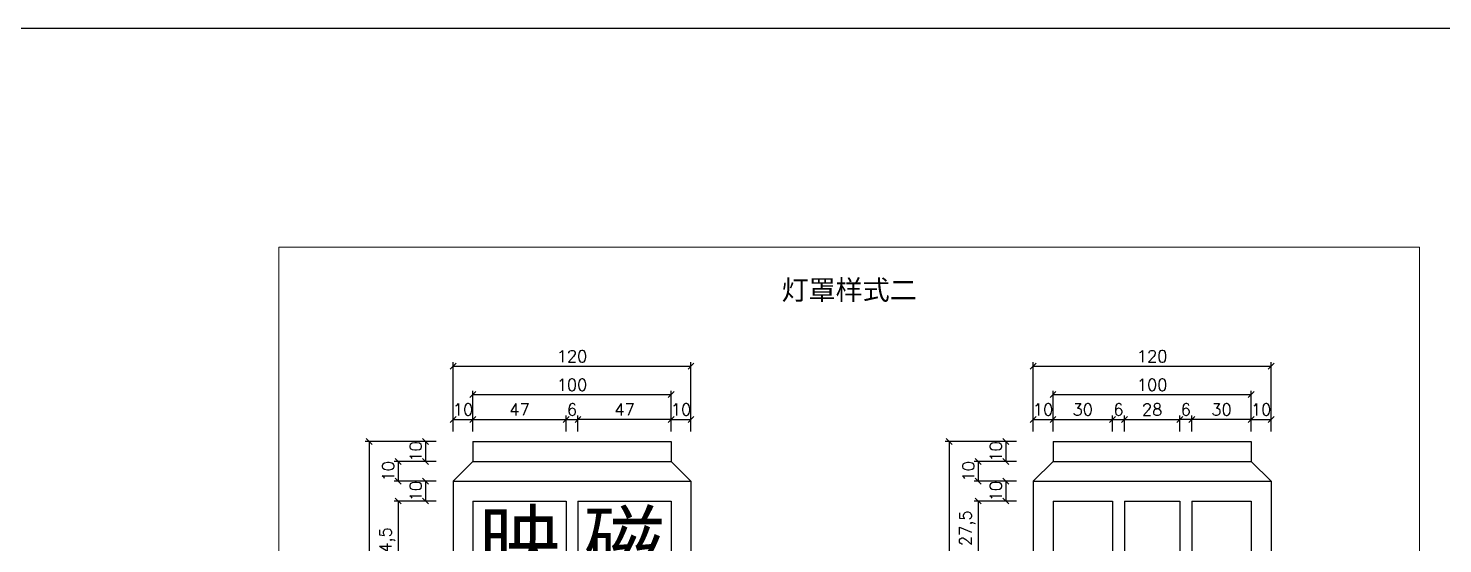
# Model space of a CAD drawing. Extents: x 36536 to 256213, y 18389 to 106449.
# Drawn here: x 247800 to 252937, y 101830 to 103703 of the extents above; entities that cross this region are included whole.
import ezdxf

# ---------------------------------------------------------------- set-up
doc = ezdxf.new("R2010")
doc.units = 0
doc.header["$LTSCALE"] = 1000
doc.header["$MEASUREMENT"] = 0
doc.layers.add('华文新魏字体', color=7, linetype='Continuous')
doc.layers.add('标注', color=3, linetype='Continuous', lineweight=13)
doc.styles.get("Standard").update_dxf_attribs({"font": 'simplex.shx', "bigfont": 'hztxt.shx'})
doc.dimstyles.new('001', dxfattribs={"dimtxt": 2.5, "dimasz": 2.5, "dimexe": 1.25, "dimexo": 0.625, "dimtad": 1, "dimtxsty": 'Standard', "dimcen": 2.5, "dimazin": 0, "dimtfac": 1, "dimtmove": 0, "dimatfit": 3, "dimfxl": 1, "dimarcsym": 0})

# ---------------------------------------------------------------- blocks, each defined once
blk = doc.blocks.new('_Oblique')
at = {"color": 0, "linetype": 'ByBlock', "lineweight": -2}
blk.add_line((-0.5, -0.5), (0.5, 0.5), dxfattribs=at)
blk = doc.blocks.new('*D521')
at = {"layer": 'Defpoints', "color": 0, "transparency": 16777216}
for p in [(164916.96, 15254.4), (164906.6, 15244.4), (164916.96, 15244.4)]:
    blk.add_point(p, dxfattribs=at)
at = {"layer": '标注', "color": 0, "lineweight": -2, "transparency": 16777216}
for p, q in [((164911.96, 15254.4), (164904.6, 15254.4)), ((164906.6, 15254.4), (164906.6, 15244.4)), ((164911.96, 15244.4), (164904.6, 15244.4))]:
    blk.add_line(p, q, dxfattribs=at)
at = {"layer": '标注', "color": 0, "lineweight": -2, "transparency": 16777216, "xscale": 3, "yscale": 3, "zscale": 3}
for p, rotation in [((164906.6, 15254.4), 90), ((164906.6, 15244.4), 270)]:
    blk.add_blockref('_Oblique', p, dxfattribs=dict(at, rotation=rotation))
at = {"layer": '标注', "color": 7, "transparency": 16777216, "insert": (164901.6, 15249.4), "char_height": 6, "attachment_point": 5, "rotation": 90}
blk.add_mtext('10', dxfattribs=at)
blk = doc.blocks.new('*D522')
at = {"layer": 'Defpoints', "color": 0, "transparency": 16777216}
for p in [(164916.96, 15244.4), (164892.75, 15234.4), (164916.96, 15234.4)]:
    blk.add_point(p, dxfattribs=at)
at = {"layer": '标注', "color": 0, "lineweight": -2, "transparency": 16777216}
for p, q in [((164911.96, 15244.4), (164890.75, 15244.4)), ((164892.75, 15244.4), (164892.75, 15234.4)), ((164911.96, 15234.4), (164890.75, 15234.4))]:
    blk.add_line(p, q, dxfattribs=at)
at = {"layer": '标注', "color": 0, "lineweight": -2, "transparency": 16777216, "xscale": 3, "yscale": 3, "zscale": 3}
for p, rotation in [((164892.75, 15244.4), 90), ((164892.75, 15234.4), 270)]:
    blk.add_blockref('_Oblique', p, dxfattribs=dict(at, rotation=rotation))
at = {"layer": '标注', "color": 7, "transparency": 16777216, "insert": (164887.75, 15239.4), "char_height": 6, "attachment_point": 5, "rotation": 90}
blk.add_mtext('10', dxfattribs=at)
blk = doc.blocks.new('*D523')
at = {"layer": 'Defpoints', "color": 0, "transparency": 16777216}
for p in [(164916.96, 15234.4), (164906.6, 15224.4), (164916.96, 15224.4)]:
    blk.add_point(p, dxfattribs=at)
at = {"layer": '标注', "color": 0, "lineweight": -2, "transparency": 16777216}
for p, q in [((164911.96, 15234.4), (164904.6, 15234.4)), ((164906.6, 15234.4), (164906.6, 15224.4)), ((164911.96, 15224.4), (164904.6, 15224.4))]:
    blk.add_line(p, q, dxfattribs=at)
at = {"layer": '标注', "color": 0, "lineweight": -2, "transparency": 16777216, "xscale": 3, "yscale": 3, "zscale": 3}
for p, rotation in [((164906.6, 15234.4), 90), ((164906.6, 15224.4), 270)]:
    blk.add_blockref('_Oblique', p, dxfattribs=dict(at, rotation=rotation))
at = {"layer": '标注', "color": 7, "transparency": 16777216, "insert": (164901.6, 15229.4), "char_height": 6, "attachment_point": 5, "rotation": 90}
blk.add_mtext('10', dxfattribs=at)
blk = doc.blocks.new('*D524')
at = {"layer": 'Defpoints', "color": 0, "transparency": 16777216}
for p in [(164916.96, 15224.4), (164892.75, 15179.9), (164916.96, 15179.9)]:
    blk.add_point(p, dxfattribs=at)
at = {"layer": '标注', "color": 0, "lineweight": -2, "transparency": 16777216}
for p, q in [((164911.96, 15224.4), (164890.75, 15224.4)), ((164892.75, 15224.4), (164892.75, 15179.9)), ((164911.96, 15179.9), (164890.75, 15179.9))]:
    blk.add_line(p, q, dxfattribs=at)
at = {"layer": '标注', "color": 0, "lineweight": -2, "transparency": 16777216, "xscale": 3, "yscale": 3, "zscale": 3}
for p, rotation in [((164892.75, 15224.4), 90), ((164892.75, 15179.9), 270)]:
    blk.add_blockref('_Oblique', p, dxfattribs=dict(at, rotation=rotation))
at = {"layer": '标注', "color": 7, "transparency": 16777216, "insert": (164887.25, 15202.15), "char_height": 6, "attachment_point": 5, "rotation": 90}
blk.add_mtext('44,5', dxfattribs=at)
blk = doc.blocks.new('*D530')
at = {"layer": 'Defpoints', "color": 0, "transparency": 16777216}
for p in [(164916.96, 15254.4), (164878.08, 15079.4), (164916.96, 15079.4)]:
    blk.add_point(p, dxfattribs=at)
at = {"layer": '标注', "color": 0, "lineweight": -2, "transparency": 16777216}
for p, q in [((164911.96, 15254.4), (164876.08, 15254.4)), ((164878.08, 15254.4), (164878.08, 15079.4)), ((164911.96, 15079.4), (164876.08, 15079.4))]:
    blk.add_line(p, q, dxfattribs=at)
at = {"layer": '标注', "color": 0, "lineweight": -2, "transparency": 16777216, "xscale": 3, "yscale": 3, "zscale": 3}
for p, rotation in [((164878.08, 15254.4), 90), ((164878.08, 15079.4), 270)]:
    blk.add_blockref('_Oblique', p, dxfattribs=dict(at, rotation=rotation))
at = {"layer": '标注', "color": 7, "transparency": 16777216, "insert": (164873.08, 15166.9), "char_height": 6, "attachment_point": 5, "rotation": 90}
blk.add_mtext('175', dxfattribs=at)
blk = doc.blocks.new('*D533')
at = {"layer": 'Defpoints', "color": 0, "transparency": 16777216}
for p in [(164977.46, 15265.54), (164930.46, 15254.4), (164977.46, 15254.4)]:
    blk.add_point(p, dxfattribs=at)
at = {"layer": '标注', "color": 0, "lineweight": -2, "transparency": 16777216}
for p, q in [((164930.46, 15259.4), (164930.46, 15267.54)), ((164930.46, 15265.54), (164977.46, 15265.54)), ((164977.46, 15259.4), (164977.46, 15267.54))]:
    blk.add_line(p, q, dxfattribs=at)
at = {"layer": '标注', "color": 0, "lineweight": -2, "transparency": 16777216, "xscale": 3, "yscale": 3, "zscale": 3, "rotation": 180}
blk.add_blockref('_Oblique', (164930.46, 15265.54), dxfattribs=at)
at = {"layer": '标注', "color": 0, "lineweight": -2, "transparency": 16777216, "xscale": 3, "yscale": 3, "zscale": 3}
blk.add_blockref('_Oblique', (164977.46, 15265.54), dxfattribs=at)
at = {"layer": '标注', "color": 7, "transparency": 16777216, "insert": (164953.96, 15270.54), "char_height": 6, "attachment_point": 5}
blk.add_mtext('47', dxfattribs=at)
blk = doc.blocks.new('*D534')
at = {"layer": 'Defpoints', "color": 0, "transparency": 16777216}
for p in [(164930.46, 15265.54), (164920.46, 15254.4), (164930.46, 15254.4)]:
    blk.add_point(p, dxfattribs=at)
at = {"layer": '标注', "color": 0, "lineweight": -2, "transparency": 16777216}
for p, q in [((164920.46, 15259.4), (164920.46, 15267.54)), ((164920.46, 15265.54), (164930.46, 15265.54)), ((164930.46, 15259.4), (164930.46, 15267.54))]:
    blk.add_line(p, q, dxfattribs=at)
at = {"layer": '标注', "color": 0, "lineweight": -2, "transparency": 16777216, "xscale": 3, "yscale": 3, "zscale": 3, "rotation": 180}
blk.add_blockref('_Oblique', (164920.46, 15265.54), dxfattribs=at)
at = {"layer": '标注', "color": 0, "lineweight": -2, "transparency": 16777216, "xscale": 3, "yscale": 3, "zscale": 3}
blk.add_blockref('_Oblique', (164930.46, 15265.54), dxfattribs=at)
at = {"layer": '标注', "color": 7, "transparency": 16777216, "insert": (164925.46, 15270.54), "char_height": 6, "attachment_point": 5}
blk.add_mtext('10', dxfattribs=at)
blk = doc.blocks.new('*D535')
at = {"layer": 'Defpoints', "color": 0, "transparency": 16777216}
for p in [(165040.46, 15265.54), (165030.46, 15254.4), (165040.46, 15254.4)]:
    blk.add_point(p, dxfattribs=at)
at = {"layer": '标注', "color": 0, "lineweight": -2, "transparency": 16777216}
for p, q in [((165030.46, 15259.4), (165030.46, 15267.54)), ((165030.46, 15265.54), (165040.46, 15265.54)), ((165040.46, 15259.4), (165040.46, 15267.54))]:
    blk.add_line(p, q, dxfattribs=at)
at = {"layer": '标注', "color": 0, "lineweight": -2, "transparency": 16777216, "xscale": 3, "yscale": 3, "zscale": 3, "rotation": 180}
blk.add_blockref('_Oblique', (165030.46, 15265.54), dxfattribs=at)
at = {"layer": '标注', "color": 0, "lineweight": -2, "transparency": 16777216, "xscale": 3, "yscale": 3, "zscale": 3}
blk.add_blockref('_Oblique', (165040.46, 15265.54), dxfattribs=at)
at = {"layer": '标注', "color": 7, "transparency": 16777216, "insert": (165035.46, 15270.54), "char_height": 6, "attachment_point": 5}
blk.add_mtext('10', dxfattribs=at)
blk = doc.blocks.new('*D536')
at = {"layer": 'Defpoints', "color": 0, "transparency": 16777216}
for p in [(165030.46, 15278.09), (164930.46, 15254.4), (165030.46, 15254.4)]:
    blk.add_point(p, dxfattribs=at)
at = {"layer": '标注', "color": 0, "lineweight": -2, "transparency": 16777216}
for p, q in [((164930.46, 15259.4), (164930.46, 15280.09)), ((164930.46, 15278.09), (165030.46, 15278.09)), ((165030.46, 15259.4), (165030.46, 15280.09))]:
    blk.add_line(p, q, dxfattribs=at)
at = {"layer": '标注', "color": 0, "lineweight": -2, "transparency": 16777216, "xscale": 3, "yscale": 3, "zscale": 3, "rotation": 180}
blk.add_blockref('_Oblique', (164930.46, 15278.09), dxfattribs=at)
at = {"layer": '标注', "color": 0, "lineweight": -2, "transparency": 16777216, "xscale": 3, "yscale": 3, "zscale": 3}
blk.add_blockref('_Oblique', (165030.46, 15278.09), dxfattribs=at)
at = {"layer": '标注', "color": 7, "transparency": 16777216, "insert": (164980.46, 15283.09), "char_height": 6, "attachment_point": 5}
blk.add_mtext('100', dxfattribs=at)
blk = doc.blocks.new('*D537')
at = {"layer": 'Defpoints', "color": 0, "transparency": 16777216}
for p in [(164983.46, 15265.54), (164977.46, 15254.4), (164983.46, 15254.4)]:
    blk.add_point(p, dxfattribs=at)
at = {"layer": '标注', "color": 0, "lineweight": -2, "transparency": 16777216}
for p, q in [((164977.46, 15259.4), (164977.46, 15267.54)), ((164977.46, 15265.54), (164983.46, 15265.54)), ((164983.46, 15259.4), (164983.46, 15267.54))]:
    blk.add_line(p, q, dxfattribs=at)
at = {"layer": '标注', "color": 0, "lineweight": -2, "transparency": 16777216, "xscale": 3, "yscale": 3, "zscale": 3, "rotation": 180}
blk.add_blockref('_Oblique', (164977.46, 15265.54), dxfattribs=at)
at = {"layer": '标注', "color": 0, "lineweight": -2, "transparency": 16777216, "xscale": 3, "yscale": 3, "zscale": 3}
blk.add_blockref('_Oblique', (164983.46, 15265.54), dxfattribs=at)
at = {"layer": '标注', "color": 7, "transparency": 16777216, "insert": (164980.46, 15270.54), "char_height": 6, "attachment_point": 5}
blk.add_mtext('6', dxfattribs=at)
blk = doc.blocks.new('*D538')
at = {"layer": 'Defpoints', "color": 0, "transparency": 16777216}
for p in [(164983.46, 15265.54), (164983.46, 15254.4), (165030.46, 15254.4)]:
    blk.add_point(p, dxfattribs=at)
at = {"layer": '标注', "color": 0, "lineweight": -2, "transparency": 16777216}
for p, q in [((164983.46, 15259.4), (164983.46, 15267.54)), ((165030.46, 15265.54), (164983.46, 15265.54)), ((165030.46, 15259.4), (165030.46, 15267.54))]:
    blk.add_line(p, q, dxfattribs=at)
at = {"layer": '标注', "color": 0, "lineweight": -2, "transparency": 16777216, "xscale": 3, "yscale": 3, "zscale": 3, "rotation": 180}
blk.add_blockref('_Oblique', (164983.46, 15265.54), dxfattribs=at)
at = {"layer": '标注', "color": 0, "lineweight": -2, "transparency": 16777216, "xscale": 3, "yscale": 3, "zscale": 3}
blk.add_blockref('_Oblique', (165030.46, 15265.54), dxfattribs=at)
at = {"layer": '标注', "color": 7, "transparency": 16777216, "insert": (165006.96, 15270.54), "char_height": 6, "attachment_point": 5}
blk.add_mtext('47', dxfattribs=at)
blk = doc.blocks.new('*D539')
at = {"layer": 'Defpoints', "color": 0, "transparency": 16777216}
for p in [(165040.46, 15292.43), (164920.46, 15254.4), (165040.46, 15254.4)]:
    blk.add_point(p, dxfattribs=at)
at = {"layer": '标注', "color": 0, "lineweight": -2, "transparency": 16777216}
for p, q in [((164920.46, 15259.4), (164920.46, 15294.43)), ((164920.46, 15292.43), (165040.46, 15292.43)), ((165040.46, 15259.4), (165040.46, 15294.43))]:
    blk.add_line(p, q, dxfattribs=at)
at = {"layer": '标注', "color": 0, "lineweight": -2, "transparency": 16777216, "xscale": 3, "yscale": 3, "zscale": 3, "rotation": 180}
blk.add_blockref('_Oblique', (164920.46, 15292.43), dxfattribs=at)
at = {"layer": '标注', "color": 0, "lineweight": -2, "transparency": 16777216, "xscale": 3, "yscale": 3, "zscale": 3}
blk.add_blockref('_Oblique', (165040.46, 15292.43), dxfattribs=at)
at = {"layer": '标注', "color": 7, "transparency": 16777216, "insert": (164980.46, 15297.43), "char_height": 6, "attachment_point": 5}
blk.add_mtext('120', dxfattribs=at)
blk = doc.blocks.new('*D543')
at = {"layer": 'Defpoints', "color": 0, "transparency": 16777216}
for p in [(165209.59, 15254.4), (165199.22, 15244.4), (165209.59, 15244.4)]:
    blk.add_point(p, dxfattribs=at)
at = {"layer": '标注', "color": 0, "lineweight": -2, "transparency": 16777216}
for p, q in [((165204.59, 15254.4), (165197.22, 15254.4)), ((165199.22, 15254.4), (165199.22, 15244.4)), ((165204.59, 15244.4), (165197.22, 15244.4))]:
    blk.add_line(p, q, dxfattribs=at)
at = {"layer": '标注', "color": 0, "lineweight": -2, "transparency": 16777216, "xscale": 3, "yscale": 3, "zscale": 3}
for p, rotation in [((165199.22, 15254.4), 90), ((165199.22, 15244.4), 270)]:
    blk.add_blockref('_Oblique', p, dxfattribs=dict(at, rotation=rotation))
at = {"layer": '标注', "color": 7, "transparency": 16777216, "insert": (165194.22, 15249.4), "char_height": 6, "attachment_point": 5, "rotation": 90}
blk.add_mtext('10', dxfattribs=at)
blk = doc.blocks.new('*D544')
at = {"layer": 'Defpoints', "color": 0, "transparency": 16777216}
for p in [(165209.59, 15244.4), (165185.38, 15234.4), (165209.59, 15234.4)]:
    blk.add_point(p, dxfattribs=at)
at = {"layer": '标注', "color": 0, "lineweight": -2, "transparency": 16777216}
for p, q in [((165204.59, 15244.4), (165183.38, 15244.4)), ((165185.38, 15244.4), (165185.38, 15234.4)), ((165204.59, 15234.4), (165183.38, 15234.4))]:
    blk.add_line(p, q, dxfattribs=at)
at = {"layer": '标注', "color": 0, "lineweight": -2, "transparency": 16777216, "xscale": 3, "yscale": 3, "zscale": 3}
for p, rotation in [((165185.38, 15244.4), 90), ((165185.38, 15234.4), 270)]:
    blk.add_blockref('_Oblique', p, dxfattribs=dict(at, rotation=rotation))
at = {"layer": '标注', "color": 7, "transparency": 16777216, "insert": (165180.38, 15239.4), "char_height": 6, "attachment_point": 5, "rotation": 90}
blk.add_mtext('10', dxfattribs=at)
blk = doc.blocks.new('*D545')
at = {"layer": 'Defpoints', "color": 0, "transparency": 16777216}
for p in [(165209.59, 15234.4), (165199.22, 15224.4), (165209.59, 15224.4)]:
    blk.add_point(p, dxfattribs=at)
at = {"layer": '标注', "color": 0, "lineweight": -2, "transparency": 16777216}
for p, q in [((165204.59, 15234.4), (165197.22, 15234.4)), ((165199.22, 15234.4), (165199.22, 15224.4)), ((165204.59, 15224.4), (165197.22, 15224.4))]:
    blk.add_line(p, q, dxfattribs=at)
at = {"layer": '标注', "color": 0, "lineweight": -2, "transparency": 16777216, "xscale": 3, "yscale": 3, "zscale": 3}
for p, rotation in [((165199.22, 15234.4), 90), ((165199.22, 15224.4), 270)]:
    blk.add_blockref('_Oblique', p, dxfattribs=dict(at, rotation=rotation))
at = {"layer": '标注', "color": 7, "transparency": 16777216, "insert": (165194.22, 15229.4), "char_height": 6, "attachment_point": 5, "rotation": 90}
blk.add_mtext('10', dxfattribs=at)
blk = doc.blocks.new('*D546')
at = {"layer": 'Defpoints', "color": 0, "transparency": 16777216}
for p in [(165209.59, 15224.4), (165185.38, 15196.9), (165209.59, 15196.9)]:
    blk.add_point(p, dxfattribs=at)
at = {"layer": '标注', "color": 0, "lineweight": -2, "transparency": 16777216}
for p, q in [((165204.59, 15224.4), (165183.38, 15224.4)), ((165185.38, 15224.4), (165185.38, 15196.9)), ((165204.59, 15196.9), (165183.38, 15196.9))]:
    blk.add_line(p, q, dxfattribs=at)
at = {"layer": '标注', "color": 0, "lineweight": -2, "transparency": 16777216, "xscale": 3, "yscale": 3, "zscale": 3}
for p, rotation in [((165185.38, 15224.4), 90), ((165185.38, 15196.9), 270)]:
    blk.add_blockref('_Oblique', p, dxfattribs=dict(at, rotation=rotation))
at = {"layer": '标注', "color": 7, "transparency": 16777216, "insert": (165179.88, 15210.65), "char_height": 6, "attachment_point": 5, "rotation": 90}
blk.add_mtext('27,5', dxfattribs=at)
blk = doc.blocks.new('*D552')
at = {"layer": 'Defpoints', "color": 0, "transparency": 16777216}
for p in [(165209.59, 15254.4), (165170.71, 15079.4), (165209.59, 15079.4)]:
    blk.add_point(p, dxfattribs=at)
at = {"layer": '标注', "color": 0, "lineweight": -2, "transparency": 16777216}
for p, q in [((165204.59, 15254.4), (165168.71, 15254.4)), ((165170.71, 15254.4), (165170.71, 15079.4)), ((165204.59, 15079.4), (165168.71, 15079.4))]:
    blk.add_line(p, q, dxfattribs=at)
at = {"layer": '标注', "color": 0, "lineweight": -2, "transparency": 16777216, "xscale": 3, "yscale": 3, "zscale": 3}
for p, rotation in [((165170.71, 15254.4), 90), ((165170.71, 15079.4), 270)]:
    blk.add_blockref('_Oblique', p, dxfattribs=dict(at, rotation=rotation))
at = {"layer": '标注', "color": 7, "transparency": 16777216, "insert": (165165.71, 15166.9), "char_height": 6, "attachment_point": 5, "rotation": 90}
blk.add_mtext('175', dxfattribs=at)
blk = doc.blocks.new('*D554')
at = {"layer": 'Defpoints', "color": 0, "transparency": 16777216}
for p in [(165253.09, 15265.54), (165223.09, 15254.4), (165253.09, 15254.4)]:
    blk.add_point(p, dxfattribs=at)
at = {"layer": '标注', "color": 0, "lineweight": -2, "transparency": 16777216}
for p, q in [((165223.09, 15259.4), (165223.09, 15267.54)), ((165223.09, 15265.54), (165253.09, 15265.54)), ((165253.09, 15259.4), (165253.09, 15267.54))]:
    blk.add_line(p, q, dxfattribs=at)
at = {"layer": '标注', "color": 0, "lineweight": -2, "transparency": 16777216, "xscale": 3, "yscale": 3, "zscale": 3, "rotation": 180}
blk.add_blockref('_Oblique', (165223.09, 15265.54), dxfattribs=at)
at = {"layer": '标注', "color": 0, "lineweight": -2, "transparency": 16777216, "xscale": 3, "yscale": 3, "zscale": 3}
blk.add_blockref('_Oblique', (165253.09, 15265.54), dxfattribs=at)
at = {"layer": '标注', "color": 7, "transparency": 16777216, "insert": (165238.09, 15270.54), "char_height": 6, "attachment_point": 5}
blk.add_mtext('30', dxfattribs=at)
blk = doc.blocks.new('*D555')
at = {"layer": 'Defpoints', "color": 0, "transparency": 16777216}
for p in [(165223.09, 15265.54), (165213.09, 15254.4), (165223.09, 15254.4)]:
    blk.add_point(p, dxfattribs=at)
at = {"layer": '标注', "color": 0, "lineweight": -2, "transparency": 16777216}
for p, q in [((165213.09, 15259.4), (165213.09, 15267.54)), ((165213.09, 15265.54), (165223.09, 15265.54)), ((165223.09, 15259.4), (165223.09, 15267.54))]:
    blk.add_line(p, q, dxfattribs=at)
at = {"layer": '标注', "color": 0, "lineweight": -2, "transparency": 16777216, "xscale": 3, "yscale": 3, "zscale": 3, "rotation": 180}
blk.add_blockref('_Oblique', (165213.09, 15265.54), dxfattribs=at)
at = {"layer": '标注', "color": 0, "lineweight": -2, "transparency": 16777216, "xscale": 3, "yscale": 3, "zscale": 3}
blk.add_blockref('_Oblique', (165223.09, 15265.54), dxfattribs=at)
at = {"layer": '标注', "color": 7, "transparency": 16777216, "insert": (165218.09, 15270.54), "char_height": 6, "attachment_point": 5}
blk.add_mtext('10', dxfattribs=at)
blk = doc.blocks.new('*D556')
at = {"layer": 'Defpoints', "color": 0, "transparency": 16777216}
for p in [(165333.09, 15265.54), (165323.09, 15254.4), (165333.09, 15254.4)]:
    blk.add_point(p, dxfattribs=at)
at = {"layer": '标注', "color": 0, "lineweight": -2, "transparency": 16777216}
for p, q in [((165323.09, 15259.4), (165323.09, 15267.54)), ((165323.09, 15265.54), (165333.09, 15265.54)), ((165333.09, 15259.4), (165333.09, 15267.54))]:
    blk.add_line(p, q, dxfattribs=at)
at = {"layer": '标注', "color": 0, "lineweight": -2, "transparency": 16777216, "xscale": 3, "yscale": 3, "zscale": 3, "rotation": 180}
blk.add_blockref('_Oblique', (165323.09, 15265.54), dxfattribs=at)
at = {"layer": '标注', "color": 0, "lineweight": -2, "transparency": 16777216, "xscale": 3, "yscale": 3, "zscale": 3}
blk.add_blockref('_Oblique', (165333.09, 15265.54), dxfattribs=at)
at = {"layer": '标注', "color": 7, "transparency": 16777216, "insert": (165328.09, 15270.54), "char_height": 6, "attachment_point": 5}
blk.add_mtext('10', dxfattribs=at)
blk = doc.blocks.new('*D557')
at = {"layer": 'Defpoints', "color": 0, "transparency": 16777216}
for p in [(165323.09, 15278.09), (165223.09, 15254.4), (165323.09, 15254.4)]:
    blk.add_point(p, dxfattribs=at)
at = {"layer": '标注', "color": 0, "lineweight": -2, "transparency": 16777216}
for p, q in [((165223.09, 15259.4), (165223.09, 15280.09)), ((165223.09, 15278.09), (165323.09, 15278.09)), ((165323.09, 15259.4), (165323.09, 15280.09))]:
    blk.add_line(p, q, dxfattribs=at)
at = {"layer": '标注', "color": 0, "lineweight": -2, "transparency": 16777216, "xscale": 3, "yscale": 3, "zscale": 3, "rotation": 180}
blk.add_blockref('_Oblique', (165223.09, 15278.09), dxfattribs=at)
at = {"layer": '标注', "color": 0, "lineweight": -2, "transparency": 16777216, "xscale": 3, "yscale": 3, "zscale": 3}
blk.add_blockref('_Oblique', (165323.09, 15278.09), dxfattribs=at)
at = {"layer": '标注', "color": 7, "transparency": 16777216, "insert": (165273.09, 15283.09), "char_height": 6, "attachment_point": 5}
blk.add_mtext('100', dxfattribs=at)
blk = doc.blocks.new('*D564')
at = {"layer": 'Defpoints', "color": 0, "transparency": 16777216}
for p in [(165259.09, 15265.54), (165253.09, 15254.4), (165259.09, 15254.4)]:
    blk.add_point(p, dxfattribs=at)
at = {"layer": '标注', "color": 0, "lineweight": -2, "transparency": 16777216}
for p, q in [((165253.09, 15259.4), (165253.09, 15267.54)), ((165253.09, 15265.54), (165259.09, 15265.54)), ((165259.09, 15259.4), (165259.09, 15267.54))]:
    blk.add_line(p, q, dxfattribs=at)
at = {"layer": '标注', "color": 0, "lineweight": -2, "transparency": 16777216, "xscale": 3, "yscale": 3, "zscale": 3, "rotation": 180}
blk.add_blockref('_Oblique', (165253.09, 15265.54), dxfattribs=at)
at = {"layer": '标注', "color": 0, "lineweight": -2, "transparency": 16777216, "xscale": 3, "yscale": 3, "zscale": 3}
blk.add_blockref('_Oblique', (165259.09, 15265.54), dxfattribs=at)
at = {"layer": '标注', "color": 7, "transparency": 16777216, "insert": (165256.09, 15270.54), "char_height": 6, "attachment_point": 5}
blk.add_mtext('6', dxfattribs=at)
blk = doc.blocks.new('*D565')
at = {"layer": 'Defpoints', "color": 0, "transparency": 16777216}
for p in [(165287.09, 15265.54), (165259.09, 15254.4), (165287.09, 15254.4)]:
    blk.add_point(p, dxfattribs=at)
at = {"layer": '标注', "color": 0, "lineweight": -2, "transparency": 16777216}
for p, q in [((165259.09, 15259.4), (165259.09, 15267.54)), ((165259.09, 15265.54), (165287.09, 15265.54)), ((165287.09, 15259.4), (165287.09, 15267.54))]:
    blk.add_line(p, q, dxfattribs=at)
at = {"layer": '标注', "color": 0, "lineweight": -2, "transparency": 16777216, "xscale": 3, "yscale": 3, "zscale": 3, "rotation": 180}
blk.add_blockref('_Oblique', (165259.09, 15265.54), dxfattribs=at)
at = {"layer": '标注', "color": 0, "lineweight": -2, "transparency": 16777216, "xscale": 3, "yscale": 3, "zscale": 3}
blk.add_blockref('_Oblique', (165287.09, 15265.54), dxfattribs=at)
at = {"layer": '标注', "color": 7, "transparency": 16777216, "insert": (165273.09, 15270.54), "char_height": 6, "attachment_point": 5}
blk.add_mtext('28', dxfattribs=at)
blk = doc.blocks.new('*D566')
at = {"layer": 'Defpoints', "color": 0, "transparency": 16777216}
for p in [(165293.09, 15265.54), (165293.09, 15254.4), (165323.09, 15254.4)]:
    blk.add_point(p, dxfattribs=at)
at = {"layer": '标注', "color": 0, "lineweight": -2, "transparency": 16777216}
for p, q in [((165293.09, 15259.4), (165293.09, 15267.54)), ((165323.09, 15265.54), (165293.09, 15265.54)), ((165323.09, 15259.4), (165323.09, 15267.54))]:
    blk.add_line(p, q, dxfattribs=at)
at = {"layer": '标注', "color": 0, "lineweight": -2, "transparency": 16777216, "xscale": 3, "yscale": 3, "zscale": 3, "rotation": 180}
blk.add_blockref('_Oblique', (165293.09, 15265.54), dxfattribs=at)
at = {"layer": '标注', "color": 0, "lineweight": -2, "transparency": 16777216, "xscale": 3, "yscale": 3, "zscale": 3}
blk.add_blockref('_Oblique', (165323.09, 15265.54), dxfattribs=at)
at = {"layer": '标注', "color": 7, "transparency": 16777216, "insert": (165308.09, 15270.54), "char_height": 6, "attachment_point": 5}
blk.add_mtext('30', dxfattribs=at)
blk = doc.blocks.new('*D567')
at = {"layer": 'Defpoints', "color": 0, "transparency": 16777216}
for p in [(165287.09, 15265.54), (165287.09, 15254.4), (165293.09, 15254.4)]:
    blk.add_point(p, dxfattribs=at)
at = {"layer": '标注', "color": 0, "lineweight": -2, "transparency": 16777216}
for p, q in [((165287.09, 15259.4), (165287.09, 15267.54)), ((165293.09, 15265.54), (165287.09, 15265.54)), ((165293.09, 15259.4), (165293.09, 15267.54))]:
    blk.add_line(p, q, dxfattribs=at)
at = {"layer": '标注', "color": 0, "lineweight": -2, "transparency": 16777216, "xscale": 3, "yscale": 3, "zscale": 3, "rotation": 180}
blk.add_blockref('_Oblique', (165287.09, 15265.54), dxfattribs=at)
at = {"layer": '标注', "color": 0, "lineweight": -2, "transparency": 16777216, "xscale": 3, "yscale": 3, "zscale": 3}
blk.add_blockref('_Oblique', (165293.09, 15265.54), dxfattribs=at)
at = {"layer": '标注', "color": 7, "transparency": 16777216, "insert": (165290.09, 15270.54), "char_height": 6, "attachment_point": 5}
blk.add_mtext('6', dxfattribs=at)
blk = doc.blocks.new('*D568')
at = {"layer": 'Defpoints', "color": 0, "transparency": 16777216}
for p in [(165333.09, 15292.43), (165213.09, 15254.4), (165333.09, 15254.4)]:
    blk.add_point(p, dxfattribs=at)
at = {"layer": '标注', "color": 0, "lineweight": -2, "transparency": 16777216}
for p, q in [((165213.09, 15259.4), (165213.09, 15294.43)), ((165213.09, 15292.43), (165333.09, 15292.43)), ((165333.09, 15259.4), (165333.09, 15294.43))]:
    blk.add_line(p, q, dxfattribs=at)
at = {"layer": '标注', "color": 0, "lineweight": -2, "transparency": 16777216, "xscale": 3, "yscale": 3, "zscale": 3, "rotation": 180}
blk.add_blockref('_Oblique', (165213.09, 15292.43), dxfattribs=at)
at = {"layer": '标注', "color": 0, "lineweight": -2, "transparency": 16777216, "xscale": 3, "yscale": 3, "zscale": 3}
blk.add_blockref('_Oblique', (165333.09, 15292.43), dxfattribs=at)
at = {"layer": '标注', "color": 7, "transparency": 16777216, "insert": (165273.09, 15297.43), "char_height": 6, "attachment_point": 5}
blk.add_mtext('120', dxfattribs=at)
blk = doc.blocks.new('样式二')
for p, q in [((-189.776, 301.649), (-89.776, 301.649)), ((-189.776, 301.649), (-189.776, 291.649)), ((-89.776, 301.649), (-89.776, 291.649)), ((102.854, 301.649), (202.854, 301.649)), ((102.854, 301.649), (102.854, 291.649)), ((202.854, 301.649), (202.854, 291.649)), ((-199.776, 281.649), (-189.776, 291.649)), ((-189.776, 291.649), (-89.776, 291.649)), ((-89.776, 291.649), (-79.776, 281.649)), ((92.854, 281.649), (102.854, 291.649)), ((102.854, 291.649), (202.854, 291.649)), ((202.854, 291.649), (212.854, 281.649)), ((-199.776, 281.649), (-79.776, 281.649)), ((-199.776, 281.649), (-199.776, 166.649)), ((-79.776, 281.649), (-79.776, 166.649)), ((92.854, 281.649), (212.854, 281.649)), ((92.854, 281.649), (92.854, 166.649)), ((212.854, 281.649), (212.854, 166.649)), ((-189.776, 271.649), (-142.776, 271.649)), ((-189.776, 271.649), (-189.776, 227.149)), ((-142.776, 271.649), (-142.776, 227.149)), ((-136.776, 271.649), (-89.776, 271.649)), ((-136.776, 271.649), (-136.776, 227.149)), ((-89.776, 271.649), (-89.776, 227.149)), ((102.854, 271.649), (132.854, 271.649)), ((102.854, 271.649), (102.854, 244.149)), ((132.854, 271.649), (132.854, 244.149)), ((138.854, 271.649), (166.854, 271.649)), ((138.854, 271.649), (138.854, 238.149)), ((166.854, 271.649), (166.854, 238.149)), ((172.854, 271.649), (202.854, 271.649)), ((172.854, 271.649), (172.854, 244.149)), ((202.854, 271.649), (202.854, 244.149))]:
    blk.add_line(p, q)
at = {"layer": '标注'}
blk.add_lwpolyline([(-287.748, 399.823), (287.748, 399.823), (287.748, 0), (-287.748, 0)], close=True, dxfattribs=at)
at = {"layer": '华文新魏字体', "char_height": 30, "width": 180.5698, "attachment_point": 5}
for s, insert in [('{\\fSTXinwei|b0|i0|c134|p2;映}', (-166.276, 249.399)), ('{\\fSTXinwei|b0|i0|c134|p2;磁}', (-113.276, 249.399))]:
    blk.add_mtext(s, dxfattribs=dict(at, insert=insert))
at = {"layer": '标注', "color": 7, "insert": (0, 383.205), "char_height": 10, "width": 126.27247, "attachment_point": 2}
blk.add_mtext('{\\fSimSun|b0|i0|c134|p2;灯罩样式二}', dxfattribs=at)
at = {"layer": '标注'}
for base, p1, p2, picture, middle in [((-79.776, 339.685), (-199.776, 301.649), (-79.776, 301.649), '*D539', (-139.776, 339.685)), ((212.854, 339.685), (92.854, 301.649), (212.854, 301.649), '*D568', (152.854, 339.685)), ((-89.776, 325.341), (-189.776, 301.649), (-89.776, 301.649), '*D536', (-139.776, 325.341)), ((202.854, 325.341), (102.854, 301.649), (202.854, 301.649), '*D557', (152.854, 325.341)), ((-189.776, 312.796), (-199.776, 301.649), (-189.776, 301.649), '*D534', (-194.776, 312.796)), ((-142.776, 312.796), (-189.776, 301.649), (-142.776, 301.649), '*D533', (-166.276, 312.796)), ((-136.776, 312.796), (-142.776, 301.649), (-136.776, 301.649), '*D537', (-139.776, 312.796)), ((-79.776, 312.796), (-89.776, 301.649), (-79.776, 301.649), '*D535', (-84.776, 312.796)), ((102.854, 312.796), (92.854, 301.649), (102.854, 301.649), '*D555', (97.854, 312.796)), ((132.854, 312.796), (102.854, 301.649), (132.854, 301.649), '*D554', (117.854, 312.796)), ((138.854, 312.796), (132.854, 301.649), (138.854, 301.649), '*D564', (135.854, 312.796)), ((166.854, 312.796), (138.854, 301.649), (166.854, 301.649), '*D565', (152.854, 312.796)), ((212.854, 312.796), (202.854, 301.649), (212.854, 301.649), '*D556', (207.854, 312.796))]:
    dim = blk.add_linear_dim(base=base, p1=p1, p2=p2, dimstyle='001', override={"dimtxt": 6, "dimasz": 3, "dimexe": 2, "dimexo": 5, "dimgap": 2, "dimblk1": 'Oblique', "dimblk2": 'Oblique', "dimsah": 1, "dimclrt": 7}, dxfattribs=at)
    dim.commit()
    dim.dimension.update_dxf_attribs({"geometry": picture, "text_midpoint": middle, "dimtype": 128, "insert": (-165120.232, -14952.748)})
for base, p1, p2, angle, picture, middle in [((-136.776, 312.796), (-89.776, 301.649), (-136.776, 301.649), 180, '*D538', (-113.276, 312.796)), ((166.854, 312.796), (172.854, 301.649), (166.854, 301.649), 180, '*D567', (169.854, 312.796)), ((172.854, 312.796), (202.854, 301.649), (172.854, 301.649), 180, '*D566', (187.854, 312.796)), ((-242.15, 126.649), (-203.276, 301.649), (-203.276, 126.649), 90, '*D530', (-242.15, 214.149)), ((-213.637, 291.649), (-203.276, 301.649), (-203.276, 291.649), 90, '*D521', (-213.637, 296.649)), ((50.479, 126.649), (89.354, 301.649), (89.354, 126.649), 90, '*D552', (50.479, 214.149)), ((78.992, 291.649), (89.354, 301.649), (89.354, 291.649), 90, '*D543', (78.992, 296.649)), ((-227.48, 281.649), (-203.276, 291.649), (-203.276, 281.649), 90, '*D522', (-227.48, 286.649)), ((65.15, 281.649), (89.354, 291.649), (89.354, 281.649), 90, '*D544', (65.15, 286.649)), ((-213.637, 271.649), (-203.276, 281.649), (-203.276, 271.649), 90, '*D523', (-213.637, 276.649)), ((78.992, 271.649), (89.354, 281.649), (89.354, 271.649), 90, '*D545', (78.992, 276.649)), ((-227.48, 227.149), (-203.276, 271.649), (-203.276, 227.149), 90, '*D524', (-227.48, 249.399)), ((65.15, 244.149), (89.354, 271.649), (89.354, 244.149), 90, '*D546', (65.15, 257.899))]:
    dim = blk.add_linear_dim(base=base, p1=p1, p2=p2, angle=angle, dimstyle='001', override={"dimtxt": 6, "dimasz": 3, "dimexe": 2, "dimexo": 5, "dimgap": 2, "dimblk1": 'Oblique', "dimblk2": 'Oblique', "dimsah": 1, "dimclrt": 7}, dxfattribs=at)
    dim.commit()
    dim.dimension.update_dxf_attribs({"geometry": picture, "text_midpoint": middle, "dimtype": 128, "insert": (-165120.232, -14952.748)})

msp = doc.modelspace()

# ---------------------------------------------------------------- linework, layer by layer
msp.add_lwpolyline([(244784.33, 103703.395), (256212.799, 103703.395), (256212.799, 90314.081), (244784.33, 90314.081)], close=True)

# ---------------------------------------------------------------- block references
at = {"xscale": 7.19999999999709, "yscale": 7.19999999999709, "zscale": 7.19999999999709}
msp.add_blockref('样式二', (250781.234, 100029.465), dxfattribs=at)

doc.saveas('drawing.dxf')
